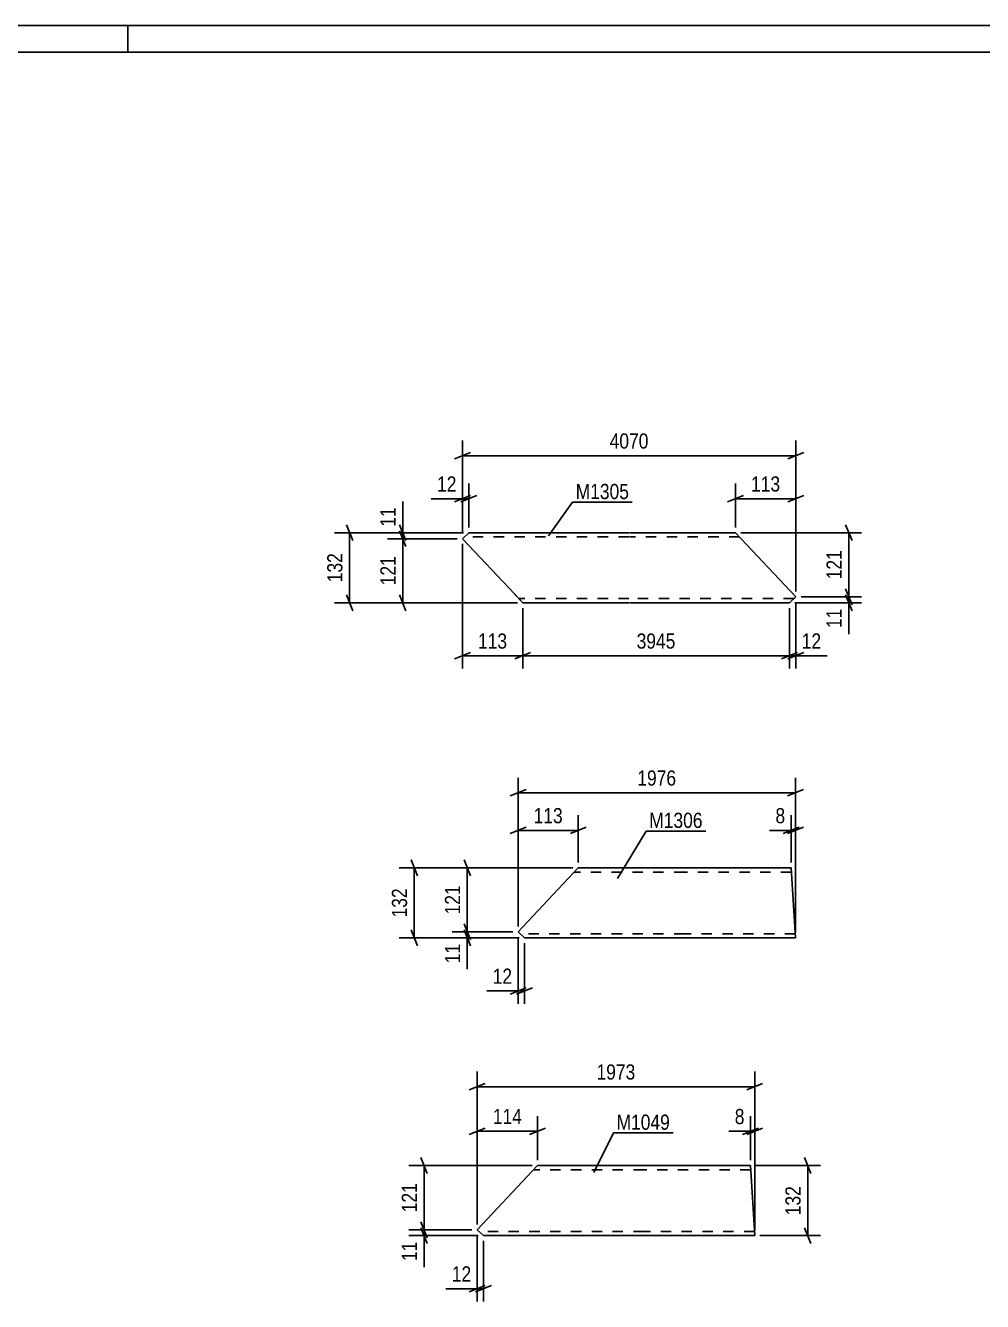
# Model space of a CAD drawing. Header units: millimetres. Extents: x 0 to 1189, y 0 to 841.
# Drawn here: x 749.7 to 930, y 600.5 to 841 of the extents above; entities that cross this region are included whole.
import ezdxf

# ---------------------------------------------------------------- set-up
doc = ezdxf.new("R2010")
doc.units = ezdxf.units.MM
doc.linetypes.add('DXK_LINE_DOT2', pattern=[3.9198, 1.9599, -1.9599])
doc.styles.add('Arial Narrow', font='ARIALN.TTF', dxfattribs={"height": 0.2})

# ---------------------------------------------------------------- blocks, each defined once
blk = doc.blocks.new('Unknown-717048542-1133')
at = {"color": 5, "linetype": 'Continuous'}
for p, q in [((1189, 841), (0, 841)), ((769, 836), (769, 841)), ((1184, 836), (5, 836))]:
    blk.add_line(p, q, dxfattribs=at)
blk = doc.blocks.new('Part-717048542-17537 - 17506')
at = {"color": 2, "linetype": 'Continuous'}
for p, q in [((832.03, 744.29), (833.23, 745.42)), ((841.88, 733.82), (832.03, 744.29)), ((833.23, 745.42), (863.38, 745.42)), ((863.48, 745.42), (883.48, 745.42)), ((894.83, 733.35), (883.48, 745.42)), ((843.38, 732.22), (841.88, 733.82)), ((863.38, 732.22), (843.38, 732.22)), ((893.63, 732.22), (863.48, 732.22)), ((893.63, 732.22), (894.83, 733.35))]:
    blk.add_line(p, q, dxfattribs=at)
at = {"color": 7, "linetype": 'DXK_LINE_DOT2'}
for p, q in [((863.38, 744.62), (832.38, 744.62)), ((884.23, 744.62), (863.48, 744.62)), ((843.27, 732.34), (841.88, 733.82)), ((863.38, 733.02), (842.63, 733.02)), ((894.48, 733.02), (863.48, 733.02))]:
    blk.add_line(p, q, dxfattribs=at)
blk = doc.blocks.new('Part-717048542-17545 - 17544')
at = {"color": 2, "linetype": 'Continuous'}
for p, q in [((842.51, 670.18), (853.86, 682.25)), ((873.86, 682.25), (853.86, 682.25)), ((893.96, 682.25), (873.96, 682.25)), ((894.77, 669.05), (893.96, 682.25)), ((843.71, 669.05), (842.51, 670.18)), ((873.86, 669.05), (843.71, 669.05)), ((894.77, 669.05), (873.96, 669.05))]:
    blk.add_line(p, q, dxfattribs=at)
at = {"color": 7, "linetype": 'DXK_LINE_DOT2'}
for p, q in [((873.86, 681.45), (853.11, 681.45)), ((894.01, 681.45), (873.96, 681.45)), ((873.86, 669.85), (842.86, 669.85)), ((894.72, 669.85), (873.96, 669.85)), ((894.72, 669.85), (894.72, 669.91))]:
    blk.add_line(p, q, dxfattribs=at)
blk = doc.blocks.new('Part-717048542-17553 - 17552')
at = {"color": 2, "linetype": 'Continuous'}
for p, q in [((834.81, 614.05), (846.19, 626.14)), ((866.19, 626.14), (846.19, 626.14)), ((886.29, 626.14), (866.29, 626.14)), ((887.09, 612.94), (886.29, 626.14)), ((836, 612.94), (834.81, 614.05)), ((866.19, 612.94), (836, 612.94)), ((887.09, 612.94), (866.29, 612.94))]:
    blk.add_line(p, q, dxfattribs=at)
at = {"color": 7, "linetype": 'DXK_LINE_DOT2'}
for p, q in [((866.19, 625.34), (845.44, 625.34)), ((886.34, 625.34), (866.29, 625.34)), ((866.19, 613.74), (835.15, 613.74)), ((887.04, 613.74), (866.29, 613.74)), ((887.04, 613.74), (887.04, 613.8))]:
    blk.add_line(p, q, dxfattribs=at)
blk = doc.blocks.new('StraightDimension-717048542-20112 - 17506')
at = {"color": 7, "linetype": 'Continuous'}
for p, q in [((820.18, 746.92), (821.38, 743.92)), ((821.38, 742.79), (820.18, 745.79)), ((832.23, 745.42), (817.93, 745.42)), ((831.03, 744.29), (817.93, 744.29)), ((820.78, 744.29), (820.78, 745.42))]:
    blk.add_line(p, q, dxfattribs=at)
at = {"color": 0}
blk.add_wipeout([(820.03, 750.8), (815.83, 750.8), (815.83, 745.94), (820.03, 745.94)], dxfattribs=at)
at = {"color": 7, "linetype": 'Continuous'}
blk.add_line((820.78, 745.42), (820.78, 751.32), dxfattribs=at)
blk.add_line((820.78, 745.42), (820.78, 751.32), dxfattribs=at)
at = {"color": 3, "style": 'Arial Narrow'}
blk.add_text('11', height=2.863, rotation=90.0002, dxfattribs=at).set_placement((819.43, 746.54))
blk = doc.blocks.new('StraightDimension-717048542-17775 - 17506')
at = {"color": 7, "linetype": 'Continuous'}
for p, q in [((883.48, 746.42), (883.48, 754.67)), ((894.83, 734.35), (894.83, 754.67)), ((881.98, 751.22), (884.98, 752.42)), ((883.48, 751.82), (894.83, 751.82)), ((896.33, 752.42), (893.33, 751.22))]:
    blk.add_line(p, q, dxfattribs=at)
at = {"color": 0}
blk.add_wipeout([(892.5, 752.57), (892.5, 756.77), (885.81, 756.77), (885.81, 752.57)], dxfattribs=at)
at = {"color": 3, "style": 'Arial Narrow'}
blk.add_text('113', height=2.863, dxfattribs=at).set_placement((886.41, 753.17))
blk = doc.blocks.new('StraightDimension-717048542-19986 - 17506')
at = {"color": 7, "linetype": 'Continuous'}
for p, q in [((904.23, 734.85), (905.43, 731.85)), ((905.43, 730.72), (904.23, 733.72)), ((894.63, 732.22), (907.23, 732.22)), ((895.83, 733.35), (907.23, 733.35)), ((904.83, 732.22), (904.83, 733.35))]:
    blk.add_line(p, q, dxfattribs=at)
at = {"color": 0}
blk.add_wipeout([(904.08, 731.69), (899.88, 731.69), (899.88, 726.84), (904.08, 726.84)], dxfattribs=at)
at = {"color": 7, "linetype": 'Continuous'}
blk.add_line((904.83, 732.22), (904.83, 726.31), dxfattribs=at)
blk.add_line((904.83, 732.22), (904.83, 726.31), dxfattribs=at)
at = {"color": 3, "style": 'Arial Narrow'}
blk.add_text('11', height=2.863, rotation=90.0002, dxfattribs=at).set_placement((903.48, 727.44))
blk = doc.blocks.new('StraightDimension-717048542-20257 - 17506')
at = {"color": 7, "linetype": 'Continuous'}
for p, q in [((843.38, 731.22), (843.38, 719.82)), ((893.63, 731.22), (893.63, 719.82)), ((844.88, 722.82), (841.88, 721.62)), ((843.38, 722.22), (893.63, 722.22)), ((892.13, 721.62), (895.13, 722.82))]:
    blk.add_line(p, q, dxfattribs=at)
at = {"color": 0}
blk.add_wipeout([(872.76, 722.97), (872.76, 727.17), (864.25, 727.17), (864.25, 722.97)], dxfattribs=at)
at = {"color": 3, "style": 'Arial Narrow'}
blk.add_text('3945', height=2.863, dxfattribs=at).set_placement((864.85, 723.57))
blk = doc.blocks.new('StraightDimension-717048542-17799 - 17506')
at = {"color": 7, "linetype": 'Continuous'}
for p, q in [((832.03, 745.29), (832.03, 762.77)), ((894.83, 734.35), (894.83, 762.77)), ((833.53, 760.52), (830.53, 759.32)), ((832.03, 759.92), (894.83, 759.92)), ((893.33, 759.32), (896.33, 760.52))]:
    blk.add_line(p, q, dxfattribs=at)
at = {"color": 0}
blk.add_wipeout([(867.69, 760.67), (867.69, 764.87), (859.17, 764.87), (859.17, 760.67)], dxfattribs=at)
at = {"color": 3, "style": 'Arial Narrow'}
blk.add_text('4070', height=2.863, dxfattribs=at).set_placement((859.77, 761.27))
blk = doc.blocks.new('StraightDimension-717048542-17779 - 17506')
at = {"color": 7, "linetype": 'Continuous'}
for p, q in [((832.03, 745.29), (832.03, 754.67)), ((833.23, 746.42), (833.23, 754.67)), ((830.53, 751.22), (833.53, 752.42)), ((834.73, 752.42), (831.73, 751.22)), ((832.03, 751.82), (833.23, 751.82))]:
    blk.add_line(p, q, dxfattribs=at)
at = {"color": 0}
blk.add_wipeout([(831.51, 752.57), (831.51, 756.77), (826.65, 756.77), (826.65, 752.57)], dxfattribs=at)
at = {"color": 7, "linetype": 'Continuous'}
blk.add_line((832.03, 751.82), (826.12, 751.82), dxfattribs=at)
blk.add_line((832.03, 751.82), (826.12, 751.82), dxfattribs=at)
at = {"color": 3, "style": 'Arial Narrow'}
blk.add_text('12', height=2.863, dxfattribs=at).set_placement((827.25, 753.17))
blk = doc.blocks.new('StraightDimension-717048542-20113 - 17506')
at = {"color": 7, "linetype": 'Continuous'}
for p, q in [((820.18, 745.79), (821.38, 742.79)), ((831.03, 744.29), (817.93, 744.29)), ((820.78, 732.22), (820.78, 744.29)), ((821.38, 730.72), (820.18, 733.72)), ((842.38, 732.22), (817.93, 732.22))]:
    blk.add_line(p, q, dxfattribs=at)
at = {"color": 0}
blk.add_wipeout([(820.03, 741.59), (815.83, 741.59), (815.83, 734.91), (820.03, 734.91)], dxfattribs=at)
at = {"color": 3, "style": 'Arial Narrow'}
blk.add_text('121', height=2.863, rotation=90.0002, dxfattribs=at).set_placement((819.43, 735.51))
blk = doc.blocks.new('StraightDimension-717048542-19985 - 17506')
at = {"color": 7, "linetype": 'Continuous'}
for p, q in [((904.23, 746.92), (905.43, 743.92)), ((884.48, 745.42), (907.23, 745.42)), ((904.83, 733.35), (904.83, 745.42)), ((905.43, 731.85), (904.23, 734.85)), ((895.83, 733.35), (907.23, 733.35))]:
    blk.add_line(p, q, dxfattribs=at)
at = {"color": 0}
blk.add_wipeout([(904.08, 742.73), (899.88, 742.73), (899.88, 736.04), (904.08, 736.04)], dxfattribs=at)
at = {"color": 3, "style": 'Arial Narrow'}
blk.add_text('121', height=2.863, rotation=90.0002, dxfattribs=at).set_placement((903.48, 736.64))
blk = doc.blocks.new('StraightDimension-717048542-20256 - 17506')
at = {"color": 7, "linetype": 'Continuous'}
for p, q in [((893.63, 731.22), (893.63, 719.82)), ((894.83, 732.35), (894.83, 719.82)), ((892.13, 721.62), (895.13, 722.82)), ((896.33, 722.82), (893.33, 721.62)), ((893.63, 722.22), (894.83, 722.22))]:
    blk.add_line(p, q, dxfattribs=at)
at = {"color": 0}
blk.add_wipeout([(900.21, 722.97), (900.21, 727.17), (895.36, 727.17), (895.36, 722.97)], dxfattribs=at)
at = {"color": 7, "linetype": 'Continuous'}
blk.add_line((894.83, 722.22), (900.74, 722.22), dxfattribs=at)
blk.add_line((894.83, 722.22), (900.74, 722.22), dxfattribs=at)
at = {"color": 3, "style": 'Arial Narrow'}
blk.add_text('12', height=2.863, dxfattribs=at).set_placement((895.96, 723.57))
blk = doc.blocks.new('StraightDimension-717048542-20258 - 17506')
at = {"color": 7, "linetype": 'Continuous'}
for p, q in [((832.03, 743.29), (832.03, 719.82)), ((843.38, 731.22), (843.38, 719.82)), ((830.53, 721.62), (833.53, 722.82)), ((832.03, 722.22), (843.38, 722.22)), ((844.88, 722.82), (841.88, 721.62))]:
    blk.add_line(p, q, dxfattribs=at)
at = {"color": 0}
blk.add_wipeout([(841.05, 722.97), (841.05, 727.17), (834.36, 727.17), (834.36, 722.97)], dxfattribs=at)
at = {"color": 3, "style": 'Arial Narrow'}
blk.add_text('113', height=2.863, dxfattribs=at).set_placement((834.96, 723.57))
blk = doc.blocks.new('StraightDimension-717048542-20332 - 17506')
at = {"color": 7, "linetype": 'Continuous'}
for p, q in [((811.36, 743.92), (810.16, 746.92)), ((832.23, 745.42), (807.91, 745.42)), ((810.76, 732.22), (810.76, 745.42)), ((810.16, 733.72), (811.36, 730.72)), ((842.38, 732.22), (807.91, 732.22))]:
    blk.add_line(p, q, dxfattribs=at)
at = {"color": 0}
blk.add_wipeout([(810.01, 742.16), (805.81, 742.16), (805.81, 735.48), (810.01, 735.48)], dxfattribs=at)
at = {"color": 3, "style": 'Arial Narrow'}
blk.add_text('132', height=2.863, rotation=90.0002, dxfattribs=at).set_placement((809.41, 736.08))
blk = doc.blocks.new('StraightDimension-717048542-17811 - 17544')
at = {"color": 7, "linetype": 'Continuous'}
for p, q in [((842.51, 669.18), (842.51, 656.65)), ((843.71, 668.05), (843.71, 656.65)), ((841.01, 658.45), (844.01, 659.65)), ((845.21, 659.65), (842.21, 658.45)), ((842.51, 659.05), (843.71, 659.05))]:
    blk.add_line(p, q, dxfattribs=at)
at = {"color": 0}
blk.add_wipeout([(841.99, 659.8), (841.99, 664), (837.13, 664), (837.13, 659.8)], dxfattribs=at)
at = {"color": 7, "linetype": 'Continuous'}
blk.add_line((842.51, 659.05), (836.6, 659.05), dxfattribs=at)
blk.add_line((842.51, 659.05), (836.6, 659.05), dxfattribs=at)
at = {"color": 3, "style": 'Arial Narrow'}
blk.add_text('12', height=2.863, dxfattribs=at).set_placement((837.73, 660.4))
blk = doc.blocks.new('StraightDimension-717048542-17803 - 17544')
at = {"color": 7, "linetype": 'Continuous'}
for p, q in [((893.96, 683.25), (893.96, 692.16)), ((894.77, 670.05), (894.77, 692.16)), ((892.46, 688.71), (895.46, 689.91)), ((896.27, 689.91), (893.27, 688.71)), ((893.96, 689.31), (894.77, 689.31))]:
    blk.add_line(p, q, dxfattribs=at)
at = {"color": 0}
blk.add_wipeout([(893.44, 690.06), (893.44, 694.26), (890.41, 694.26), (890.41, 690.06)], dxfattribs=at)
at = {"color": 7, "linetype": 'Continuous'}
blk.add_line((893.96, 689.31), (889.88, 689.31), dxfattribs=at)
blk.add_line((893.96, 689.31), (889.88, 689.31), dxfattribs=at)
at = {"color": 3, "style": 'Arial Narrow'}
blk.add_text('8', height=2.86, dxfattribs=at).set_placement((891.01, 690.66))
blk = doc.blocks.new('StraightDimension-717048542-20368 - 17544')
at = {"color": 7, "linetype": 'Continuous'}
for p, q in [((832.35, 671.68), (833.55, 668.68)), ((841.51, 670.18), (830.1, 670.18)), ((842.71, 669.05), (830.1, 669.05)), ((833.55, 667.55), (832.35, 670.55)), ((832.95, 669.05), (832.95, 670.18))]:
    blk.add_line(p, q, dxfattribs=at)
at = {"color": 0}
blk.add_wipeout([(832.2, 668.53), (828, 668.53), (828, 663.67), (832.2, 663.67)], dxfattribs=at)
at = {"color": 7, "linetype": 'Continuous'}
blk.add_line((832.95, 669.05), (832.95, 663.15), dxfattribs=at)
blk.add_line((832.95, 669.05), (832.95, 663.15), dxfattribs=at)
at = {"color": 3, "style": 'Arial Narrow'}
blk.add_text('11', height=2.863, rotation=90.0002, dxfattribs=at).set_placement((831.6, 664.27))
blk = doc.blocks.new('StraightDimension-717048542-17807 - 17544')
at = {"color": 7, "linetype": 'Continuous'}
for p, q in [((842.51, 671.18), (842.51, 692.16)), ((853.86, 683.25), (853.86, 692.16)), ((841.01, 688.71), (844.01, 689.91)), ((842.51, 689.31), (853.86, 689.31)), ((855.36, 689.91), (852.36, 688.71))]:
    blk.add_line(p, q, dxfattribs=at)
at = {"color": 0}
blk.add_wipeout([(851.53, 690.06), (851.53, 694.26), (844.84, 694.26), (844.84, 690.06)], dxfattribs=at)
at = {"color": 3, "style": 'Arial Narrow'}
blk.add_text('113', height=2.863, dxfattribs=at).set_placement((845.44, 690.66))
blk = doc.blocks.new('StraightDimension-717048542-17829 - 17544')
at = {"color": 7, "linetype": 'Continuous'}
for p, q in [((842.51, 671.18), (842.51, 699.25)), ((894.77, 670.05), (894.77, 699.25)), ((844.01, 697), (841.01, 695.8)), ((842.51, 696.4), (894.77, 696.4)), ((893.27, 695.8), (896.27, 697))]:
    blk.add_line(p, q, dxfattribs=at)
at = {"color": 0}
blk.add_wipeout([(872.9, 697.15), (872.9, 701.35), (864.38, 701.35), (864.38, 697.15)], dxfattribs=at)
at = {"color": 3, "style": 'Arial Narrow'}
blk.add_text('1976', height=2.863, dxfattribs=at).set_placement((864.98, 697.75))
blk = doc.blocks.new('StraightDimension-717048542-20367 - 17544')
at = {"color": 7, "linetype": 'Continuous'}
for p, q in [((832.35, 683.75), (833.55, 680.75)), ((852.86, 682.25), (830.1, 682.25)), ((832.95, 670.18), (832.95, 682.25)), ((833.55, 668.68), (832.35, 671.68)), ((841.51, 670.18), (830.1, 670.18))]:
    blk.add_line(p, q, dxfattribs=at)
at = {"color": 0}
blk.add_wipeout([(832.2, 679.56), (828, 679.56), (828, 672.88), (832.2, 672.88)], dxfattribs=at)
at = {"color": 3, "style": 'Arial Narrow'}
blk.add_text('121', height=2.863, rotation=90.0002, dxfattribs=at).set_placement((831.6, 673.48))
blk = doc.blocks.new('StraightDimension-717048542-20486 - 17544')
at = {"color": 7, "linetype": 'Continuous'}
for p, q in [((823.54, 680.75), (822.34, 683.75)), ((852.86, 682.25), (820.09, 682.25)), ((822.94, 669.05), (822.94, 682.25)), ((842.71, 669.05), (820.09, 669.05)), ((822.34, 670.55), (823.54, 667.55))]:
    blk.add_line(p, q, dxfattribs=at)
at = {"color": 0}
blk.add_wipeout([(822.19, 678.99), (817.99, 678.99), (817.99, 672.31), (822.19, 672.31)], dxfattribs=at)
at = {"color": 3, "style": 'Arial Narrow'}
blk.add_text('132', height=2.863, rotation=90.0002, dxfattribs=at).set_placement((821.59, 672.91))
blk = doc.blocks.new('StraightDimension-717048542-17853 - 17552')
at = {"color": 7, "linetype": 'Continuous'}
for p, q in [((897.69, 624.64), (896.49, 627.64)), ((887.29, 626.14), (899.49, 626.14)), ((897.09, 612.94), (897.09, 626.14)), ((896.49, 614.44), (897.69, 611.44)), ((888.09, 612.94), (899.49, 612.94))]:
    blk.add_line(p, q, dxfattribs=at)
at = {"color": 0}
blk.add_wipeout([(896.34, 622.88), (892.14, 622.88), (892.14, 616.19), (896.34, 616.19)], dxfattribs=at)
at = {"color": 3, "style": 'Arial Narrow'}
blk.add_text('132', height=2.863, rotation=90.0002, dxfattribs=at).set_placement((895.74, 616.79))
blk = doc.blocks.new('StraightDimension-717048542-17837 - 17552')
at = {"color": 7, "linetype": 'Continuous'}
for p, q in [((834.81, 615.05), (834.81, 635.46)), ((846.19, 627.14), (846.19, 635.46)), ((833.31, 632.01), (836.31, 633.21)), ((834.81, 632.61), (846.19, 632.61)), ((847.69, 633.21), (844.69, 632.01))]:
    blk.add_line(p, q, dxfattribs=at)
at = {"color": 0}
blk.add_wipeout([(843.84, 633.36), (843.84, 637.56), (837.16, 637.56), (837.16, 633.36)], dxfattribs=at)
at = {"color": 3, "style": 'Arial Narrow'}
blk.add_text('114', height=2.863, dxfattribs=at).set_placement((837.76, 633.96))
blk = doc.blocks.new('StraightDimension-717048542-17841 - 17552')
at = {"color": 7, "linetype": 'Continuous'}
for p, q in [((834.81, 613.05), (834.81, 600.54)), ((836, 611.94), (836, 600.54)), ((833.31, 602.34), (836.31, 603.54)), ((837.5, 603.54), (834.5, 602.34)), ((834.81, 602.94), (836, 602.94))]:
    blk.add_line(p, q, dxfattribs=at)
at = {"color": 0}
blk.add_wipeout([(834.28, 603.69), (834.28, 607.89), (829.43, 607.89), (829.43, 603.69)], dxfattribs=at)
at = {"color": 7, "linetype": 'Continuous'}
blk.add_line((834.81, 602.94), (828.9, 602.94), dxfattribs=at)
blk.add_line((834.81, 602.94), (828.9, 602.94), dxfattribs=at)
at = {"color": 3, "style": 'Arial Narrow'}
blk.add_text('12', height=2.863, dxfattribs=at).set_placement((830.03, 604.29))
blk = doc.blocks.new('StraightDimension-717048542-17833 - 17552')
at = {"color": 7, "linetype": 'Continuous'}
for p, q in [((886.29, 627.14), (886.29, 635.46)), ((887.09, 613.94), (887.09, 635.46)), ((884.79, 632.01), (887.79, 633.21)), ((888.59, 633.21), (885.59, 632.01)), ((886.29, 632.61), (887.09, 632.61))]:
    blk.add_line(p, q, dxfattribs=at)
at = {"color": 0}
blk.add_wipeout([(885.76, 633.36), (885.76, 637.56), (882.74, 637.56), (882.74, 633.36)], dxfattribs=at)
at = {"color": 7, "linetype": 'Continuous'}
blk.add_line((886.29, 632.61), (882.21, 632.61), dxfattribs=at)
blk.add_line((886.29, 632.61), (882.21, 632.61), dxfattribs=at)
at = {"color": 3, "style": 'Arial Narrow'}
blk.add_text('8', height=2.86, dxfattribs=at).set_placement((883.34, 633.96))
blk = doc.blocks.new('StraightDimension-717048542-17859 - 17552')
at = {"color": 7, "linetype": 'Continuous'}
for p, q in [((834.81, 615.05), (834.81, 643.85)), ((887.09, 613.94), (887.09, 643.85)), ((836.31, 641.6), (833.31, 640.4)), ((834.81, 641), (887.09, 641)), ((885.59, 640.4), (888.59, 641.6))]:
    blk.add_line(p, q, dxfattribs=at)
at = {"color": 0}
blk.add_wipeout([(865.21, 641.75), (865.21, 645.95), (856.69, 645.95), (856.69, 641.75)], dxfattribs=at)
at = {"color": 3, "style": 'Arial Narrow'}
blk.add_text('1973', height=2.863, dxfattribs=at).set_placement((857.29, 642.35))
blk = doc.blocks.new('StraightDimension-717048542-20515 - 17552')
at = {"color": 7, "linetype": 'Continuous'}
for p, q in [((824.21, 627.64), (825.41, 624.64)), ((845.19, 626.14), (821.96, 626.14)), ((824.81, 614.05), (824.81, 626.14)), ((833.81, 614.05), (821.96, 614.05)), ((825.41, 612.55), (824.21, 615.55))]:
    blk.add_line(p, q, dxfattribs=at)
at = {"color": 0}
blk.add_wipeout([(824.06, 623.44), (819.86, 623.44), (819.86, 616.75), (824.06, 616.75)], dxfattribs=at)
at = {"color": 3, "style": 'Arial Narrow'}
blk.add_text('121', height=2.863, rotation=90.0002, dxfattribs=at).set_placement((823.46, 617.35))
blk = doc.blocks.new('StraightDimension-717048542-20516 - 17552')
at = {"color": 7, "linetype": 'Continuous'}
for p, q in [((833.81, 614.05), (821.96, 614.05)), ((824.21, 615.55), (825.41, 612.55)), ((825.41, 611.44), (824.21, 614.44)), ((824.81, 612.94), (824.81, 614.05)), ((835, 612.94), (821.96, 612.94))]:
    blk.add_line(p, q, dxfattribs=at)
at = {"color": 0}
blk.add_wipeout([(824.06, 612.41), (819.86, 612.41), (819.86, 607.55), (824.06, 607.55)], dxfattribs=at)
at = {"color": 7, "linetype": 'Continuous'}
blk.add_line((824.81, 612.94), (824.81, 607.03), dxfattribs=at)
blk.add_line((824.81, 612.94), (824.81, 607.03), dxfattribs=at)
at = {"color": 3, "style": 'Arial Narrow'}
blk.add_text('11', height=2.863, rotation=90.0002, dxfattribs=at).set_placement((823.46, 608.15))
blk = doc.blocks.new('Mark-717048542-18230 - 17506')
at = {"color": 0}
blk.add_wipeout([(863.42, 751.75), (863.42, 754.75), (853.37, 754.75), (853.37, 751.75)], dxfattribs=at)
blk.add_wipeout([(863.42, 751.75), (863.42, 754.75), (853.37, 754.75), (853.37, 751.75)], dxfattribs=at)
at = {"color": 30, "linetype": 'Continuous'}
for p, q in [((848.26, 744.85), (852.77, 751.15)), ((852.77, 751.15), (864.02, 751.15))]:
    blk.add_line(p, q, dxfattribs=at)
at = {"color": 3, "style": 'Arial Narrow'}
blk.add_text('M1305', height=2.863, dxfattribs=at).set_placement((853.37, 751.75))
blk = doc.blocks.new('Mark-717048542-18233 - 17544')
at = {"color": 0}
blk.add_wipeout([(877.28, 689.78), (877.28, 692.78), (867.23, 692.78), (867.23, 689.78)], dxfattribs=at)
blk.add_wipeout([(877.28, 689.78), (877.28, 692.78), (867.23, 692.78), (867.23, 689.78)], dxfattribs=at)
at = {"color": 30, "linetype": 'Continuous'}
for p, q in [((861.23, 680.25), (866.63, 689.18)), ((866.63, 689.18), (877.88, 689.18))]:
    blk.add_line(p, q, dxfattribs=at)
at = {"color": 3, "style": 'Arial Narrow'}
blk.add_text('M1306', height=2.863, dxfattribs=at).set_placement((867.23, 689.78))
blk = doc.blocks.new('Mark-717048542-18236 - 17552')
at = {"color": 0}
blk.add_wipeout([(871.12, 632.89), (871.12, 635.89), (861.07, 635.89), (861.07, 632.89)], dxfattribs=at)
blk.add_wipeout([(871.12, 632.89), (871.12, 635.89), (861.07, 635.89), (861.07, 632.89)], dxfattribs=at)
at = {"color": 30, "linetype": 'Continuous'}
for p, q in [((856.8, 624.85), (860.47, 632.29)), ((860.47, 632.29), (871.72, 632.29))]:
    blk.add_line(p, q, dxfattribs=at)
at = {"color": 3, "style": 'Arial Narrow'}
blk.add_text('M1049', height=2.863, dxfattribs=at).set_placement((861.07, 632.89))

msp = doc.modelspace()

# ---------------------------------------------------------------- block references
for name in ['Unknown-717048542-1133', 'Part-717048542-17537 - 17506', 'Part-717048542-17545 - 17544', 'Part-717048542-17553 - 17552']:
    msp.add_blockref(name, (0, 0))

# ---------------------------------------------------------------- next in the draw order: block references
for name in ['StraightDimension-717048542-17775 - 17506', 'StraightDimension-717048542-20112 - 17506', 'StraightDimension-717048542-17803 - 17544', 'StraightDimension-717048542-17811 - 17544', 'StraightDimension-717048542-17837 - 17552', 'StraightDimension-717048542-17853 - 17552', 'StraightDimension-717048542-17841 - 17552']:
    msp.add_blockref(name, (0, 0))

# ---------------------------------------------------------------- next in the draw order: block references
for name in ['StraightDimension-717048542-19986 - 17506', 'StraightDimension-717048542-20368 - 17544', 'StraightDimension-717048542-17833 - 17552']:
    msp.add_blockref(name, (0, 0))

# ---------------------------------------------------------------- next in the draw order: block references
for name in ['StraightDimension-717048542-17799 - 17506', 'StraightDimension-717048542-20257 - 17506', 'StraightDimension-717048542-17807 - 17544', 'StraightDimension-717048542-17859 - 17552']:
    msp.add_blockref(name, (0, 0))

# ---------------------------------------------------------------- next in the draw order: block references
for name in ['StraightDimension-717048542-17779 - 17506', 'Mark-717048542-18230 - 17506', 'StraightDimension-717048542-19985 - 17506', 'StraightDimension-717048542-17829 - 17544', 'Mark-717048542-18236 - 17552', 'StraightDimension-717048542-20515 - 17552']:
    msp.add_blockref(name, (0, 0))

# ---------------------------------------------------------------- next in the draw order: block references
for name in ['StraightDimension-717048542-20113 - 17506', 'StraightDimension-717048542-20256 - 17506', 'Mark-717048542-18233 - 17544', 'StraightDimension-717048542-20367 - 17544', 'StraightDimension-717048542-20516 - 17552']:
    msp.add_blockref(name, (0, 0))

# ---------------------------------------------------------------- next in the draw order: block references
for name in ['StraightDimension-717048542-20258 - 17506', 'StraightDimension-717048542-20486 - 17544']:
    msp.add_blockref(name, (0, 0))

# ---------------------------------------------------------------- next in the draw order: block references
msp.add_blockref('StraightDimension-717048542-20332 - 17506', (0, 0))

doc.saveas('drawing.dxf')
